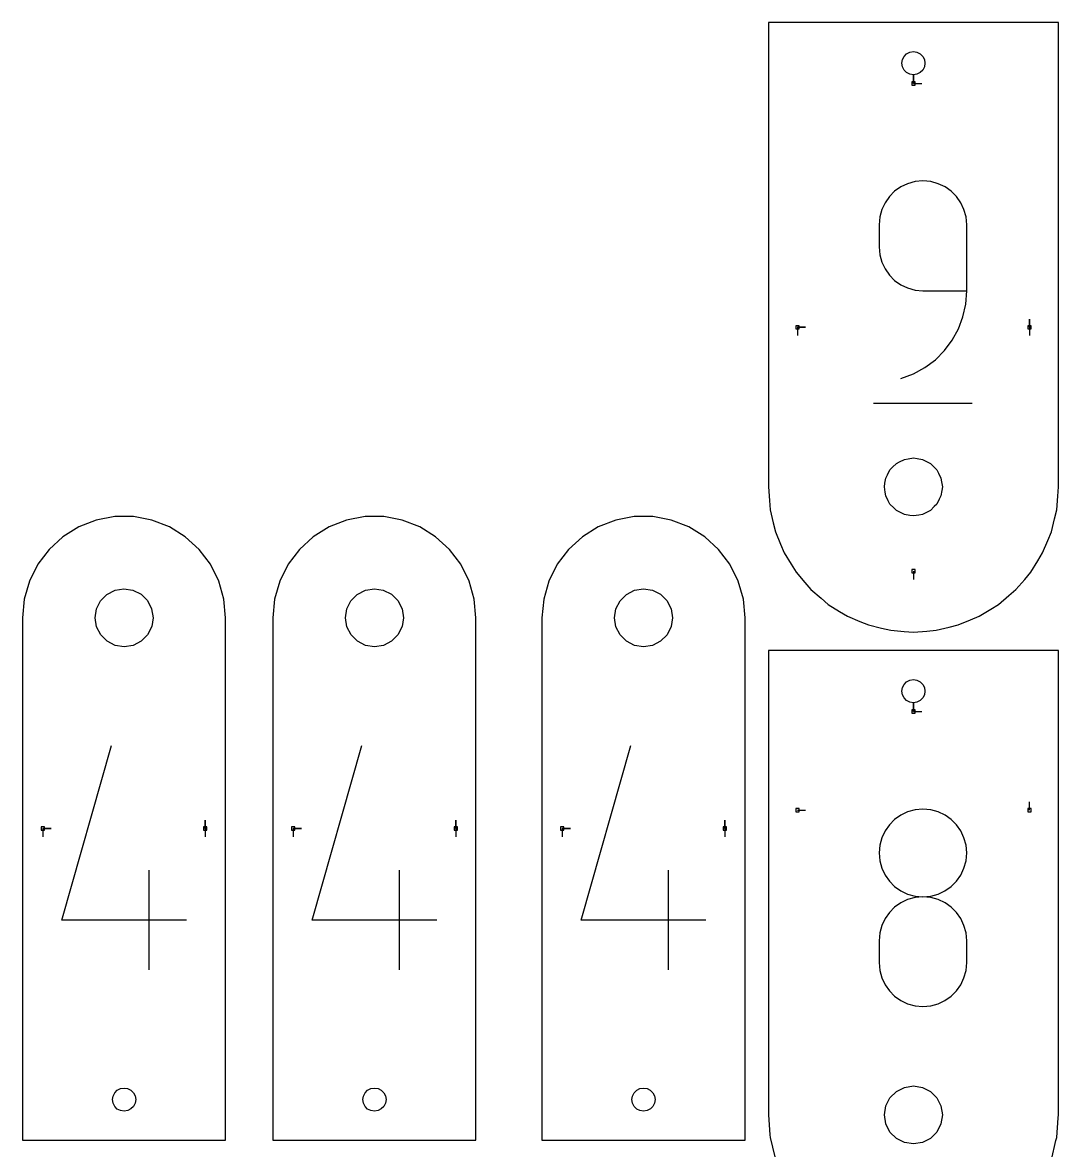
# Model space of a CAD drawing. Extents: x 0 to 800, y 0 to 1000.
# Drawn here: x 390.4 to 569, y 346.6 to 540.9 of the extents above; entities that cross this region are included whole.
import ezdxf

# ---------------------------------------------------------------- set-up
doc = ezdxf.new("R2010")
doc.units = 0
doc.header["$MEASUREMENT"] = 0
for name, color, linetype in [('annotation', 7, 'Continuous'), ('boundary', 7, 'Continuous'), ('hole', 7, 'Continuous')]:
    doc.layers.add(name, color=color, linetype=linetype)

msp = doc.modelspace()

# ---------------------------------------------------------------- linework, layer by layer
at = {"layer": 'annotation', "color": 1}
for p, q in [((543.965114, 530.378968), (543.965114, 531.807718)), ((543.965114, 530.378968), (543.965114, 531.807718)), ((543.965114, 531.807718), (543.965114, 530.378968)), ((543.965114, 530.378968), (545.393864, 530.378968)), ((542.966344, 513.120923), (541.789648, 512.560973)), ((544.243472, 513.472618), (542.966344, 513.120923)), ((545.599502, 513.594614), (544.243472, 513.472618)), ((546.958341, 513.472618), (545.599502, 513.594614)), ((545.599502, 513.594614), (545.599502, 513.594614)), ((548.236962, 513.120923), (546.958341, 513.472618)), ((549.414098, 512.560973), (548.236962, 513.120923)), ((540.734913, 511.814208), (539.823669, 510.902071)), ((541.789648, 512.560973), (540.734913, 511.814208)), ((550.468482, 511.814208), (549.414098, 512.560973)), ((551.378848, 510.902071), (550.468482, 511.814208)), ((539.077445, 509.846004), (538.517773, 508.667449)), ((539.823669, 510.902071), (539.077445, 509.846004)), ((552.12393, 509.846004), (551.378848, 510.902071)), ((552.682461, 508.667449), (552.12393, 509.846004)), ((538.166181, 507.387848), (538.044199, 506.028643)), ((538.517773, 508.667449), (538.166181, 507.387848)), ((553.033175, 507.387848), (552.682461, 508.667449)), ((553.154805, 506.028643), (553.033175, 507.387848)), ((538.044199, 506.028643), (538.044199, 502.245657)), ((553.154805, 494.681819), (553.154805, 506.028643)), ((553.154805, 506.028643), (553.154805, 506.028643)), ((538.044199, 502.245657), (538.044199, 502.245657)), ((538.044199, 502.245657), (538.166181, 500.886525)), ((538.166181, 500.886525), (538.517773, 499.60712)), ((538.517773, 499.60712), (539.077445, 498.428849)), ((539.077445, 498.428849), (539.823669, 497.373118)), ((539.823669, 497.373118), (540.734913, 496.461336)), ((540.734913, 496.461336), (541.789648, 495.714908)), ((541.789648, 495.714908), (542.966344, 495.155241)), ((542.966344, 495.155241), (544.243472, 494.803742)), ((544.243472, 494.803742), (545.599502, 494.681819)), ((545.599502, 494.681819), (553.154805, 494.681819)), ((552.987528, 492.387853), (553.154805, 494.681819)), ((552.499358, 490.182938), (552.987528, 492.387853)), ((551.710789, 488.094804), (552.499358, 490.182938)), ((563.965115, 488.378968), (563.965115, 489.807718)), ((563.965115, 488.378968), (563.965115, 489.807718)), ((563.965115, 489.807718), (563.965115, 488.378968)), ((523.965113, 488.378968), (525.393863, 488.378968)), ((523.965113, 488.378968), (525.393863, 488.378968)), ((525.393863, 488.378968), (523.965113, 488.378968)), ((523.965113, 488.378968), (523.965113, 486.950218)), ((550.642315, 486.15118), (551.710789, 488.094804)), ((563.965115, 488.378968), (563.965115, 486.950218)), ((549.31443, 484.379794), (550.642315, 486.15118)), ((547.747627, 482.808376), (549.31443, 484.379794)), ((545.962401, 481.464653), (547.747627, 482.808376)), ((541.81865, 479.571213), (543.979244, 480.376356)), ((543.979244, 480.376356), (545.962401, 481.464653)), ((541.81865, 479.571213), (541.81865, 479.571213)), ((537.100053, 475.318288), (554.111753, 475.318288)), ((543.965114, 446.378969), (543.965114, 444.950219)), ((543.965114, 422.203969), (543.965114, 423.632719)), ((543.965114, 422.203969), (543.965114, 423.632719)), ((543.965114, 423.632719), (543.965114, 422.203969)), ((543.965114, 422.203969), (545.393864, 422.203969)), ((397.191602, 386.281688), (405.768163, 416.360288)), ((440.339568, 386.281688), (448.916129, 416.360288)), ((486.71355, 386.281688), (495.290111, 416.360288)), ((563.965115, 405.203969), (563.965115, 406.632719)), ((523.965113, 405.203969), (525.393863, 405.203969)), ((541.790833, 404.345158), (540.736168, 403.599476)), ((542.967618, 404.904553), (541.790833, 404.345158)), ((544.245044, 405.256042), (542.967618, 404.904553)), ((545.601636, 405.378009), (544.245044, 405.256042)), ((546.958227, 405.256042), (545.601636, 405.378009)), ((545.601636, 405.378009), (545.601636, 405.378009)), ((548.235654, 404.904553), (546.958227, 405.256042)), ((549.412438, 404.345158), (548.235654, 404.904553)), ((550.467103, 403.599476), (549.412438, 404.345158)), ((421.934134, 402.05786), (421.934134, 403.48661)), ((421.934134, 402.05786), (421.934134, 403.48661)), ((421.934134, 403.48661), (421.934134, 402.05786)), ((465.0821, 402.05786), (465.0821, 403.48661)), ((465.0821, 402.05786), (465.0821, 403.48661)), ((465.0821, 403.48661), (465.0821, 402.05786)), ((511.456082, 402.05786), (511.456082, 403.48661)), ((511.456082, 402.05786), (511.456082, 403.48661)), ((511.456082, 403.48661), (511.456082, 402.05786)), ((539.8251, 402.689125), (539.079105, 401.635721)), ((540.736168, 403.599476), (539.8251, 402.689125)), ((551.378172, 402.689125), (550.467103, 403.599476)), ((552.124167, 401.635721), (551.378172, 402.689125)), ((393.934132, 402.05786), (395.362882, 402.05786)), ((393.934132, 402.05786), (395.362882, 402.05786)), ((395.362882, 402.05786), (393.934132, 402.05786)), ((393.934132, 402.05786), (393.934132, 400.62911)), ((421.934134, 402.05786), (421.934133, 400.62911)), ((437.082098, 402.05786), (438.510848, 402.05786)), ((437.082098, 402.05786), (438.510848, 402.05786)), ((438.510848, 402.05786), (437.082098, 402.05786)), ((437.082098, 402.05786), (437.082098, 400.62911)), ((465.0821, 402.05786), (465.082099, 400.62911)), ((483.45608, 402.05786), (484.88483, 402.05786)), ((483.45608, 402.05786), (484.88483, 402.05786)), ((484.88483, 402.05786), (483.45608, 402.05786)), ((483.45608, 402.05786), (483.45608, 400.62911)), ((511.456082, 402.05786), (511.456081, 400.62911)), ((538.519661, 400.460883), (538.168244, 399.186229)), ((539.079105, 401.635721), (538.519661, 400.460883)), ((552.683611, 400.460883), (552.124167, 401.635721)), ((553.035027, 399.186229), (552.683611, 400.460883)), ((538.168244, 399.186229), (538.046333, 397.833375)), ((553.156939, 397.833375), (553.035027, 399.186229)), ((538.046333, 397.833375), (538.046333, 397.833375)), ((538.046333, 397.833375), (538.168314, 396.474169)), ((538.168314, 396.474169), (538.519906, 395.194568)), ((552.683365, 395.194568), (553.034957, 396.474169)), ((553.034957, 396.474169), (553.156939, 397.833375)), ((553.156939, 397.833375), (553.156939, 397.833375)), ((412.22969, 377.683298), (412.22969, 394.860675)), ((455.377656, 377.683298), (455.377656, 394.860675)), ((501.751638, 377.683298), (501.751638, 394.860675)), ((538.519906, 395.194568), (539.079579, 394.016013)), ((552.123693, 394.016013), (552.683365, 395.194568)), ((539.079579, 394.016013), (539.825802, 392.959946)), ((539.825802, 392.959946), (540.737046, 392.047809)), ((550.466225, 392.047809), (551.377469, 392.959946)), ((551.377469, 392.959946), (552.123693, 394.016013)), ((540.737046, 392.047809), (541.791782, 391.301045)), ((541.791782, 391.301045), (542.968478, 390.741094)), ((542.968478, 390.741094), (544.245606, 390.389399)), ((546.957665, 390.389399), (548.234793, 390.741094)), ((548.234793, 390.741094), (549.41149, 391.301045)), ((549.41149, 391.301045), (550.466225, 392.047809)), ((541.790833, 389.23384), (540.736168, 388.487184)), ((542.967618, 389.793736), (541.790833, 389.23384)), ((544.245044, 390.14541), (542.967618, 389.793736)), ((545.601636, 390.267403), (544.245044, 390.14541)), ((544.245606, 390.389399), (545.601636, 390.267403)), ((545.601636, 390.267403), (546.957665, 390.389399)), ((546.958227, 390.14548), (545.601636, 390.267403)), ((545.601636, 390.267403), (545.601636, 390.267403)), ((545.601636, 390.267403), (545.601636, 390.267403)), ((548.235654, 389.793981), (546.958227, 390.14548)), ((549.412438, 389.234315), (548.235654, 389.793981)), ((550.467103, 388.487886), (549.412438, 389.234315)), ((539.8251, 387.575226), (539.079105, 386.519425)), ((540.736168, 388.487184), (539.8251, 387.575226)), ((551.378172, 387.576104), (550.467103, 388.487886)), ((552.124167, 386.520373), (551.378172, 387.576104)), ((418.666961, 386.281688), (397.191602, 386.281688)), ((461.814927, 386.281688), (440.339568, 386.281688)), ((508.188909, 386.281688), (486.71355, 386.281688)), ((538.519661, 385.341242), (538.168244, 384.062135)), ((539.079105, 386.519425), (538.519661, 385.341242)), ((552.683611, 385.342102), (552.124167, 386.520373)), ((553.035027, 384.062697), (552.683611, 385.342102)), ((538.168244, 384.062135), (538.046333, 382.703565)), ((553.156939, 382.703565), (553.035027, 384.062697)), ((538.046333, 382.703565), (538.046333, 378.939782)), ((553.156939, 378.939782), (553.156939, 382.703565)), ((553.156939, 382.703565), (553.156939, 382.703565)), ((538.046333, 378.939782), (538.046333, 378.939782)), ((538.046333, 378.939782), (538.168314, 377.581309)), ((553.034957, 377.581309), (553.156939, 378.939782)), ((538.168314, 377.581309), (538.519906, 376.303669)), ((552.683365, 376.303669), (553.034957, 377.581309)), ((538.519906, 376.303669), (539.079579, 375.127953)), ((539.079579, 375.127953), (539.825802, 374.075252)), ((551.377469, 374.075252), (552.123693, 375.127953)), ((552.123693, 375.127953), (552.683365, 376.303669)), ((539.825802, 374.075252), (540.737046, 373.166656)), ((540.737046, 373.166656), (541.791782, 372.423257)), ((549.41149, 372.423257), (550.466225, 373.166656)), ((550.466225, 373.166656), (551.377469, 374.075252)), ((541.791782, 372.423257), (542.968478, 371.866146)), ((542.968478, 371.866146), (544.245606, 371.516412)), ((544.245606, 371.516412), (545.601636, 371.395147)), ((545.601636, 371.395147), (546.957665, 371.516412)), ((545.601636, 371.395147), (545.601636, 371.395147)), ((546.957665, 371.516412), (548.234793, 371.866146)), ((548.234793, 371.866146), (549.41149, 372.423257))]:
    msp.add_line(p, q, dxfattribs=at)
at = {"layer": 'boundary', "color": 5}
for p, q in [((523.390114, 540.878967), (518.965113, 540.878967)), ((518.965113, 540.878967), (518.965113, 524.653967)), ((543.890113, 540.878967), (523.390114, 540.878967)), ((564.540115, 540.878967), (543.890113, 540.878967)), ((566.752615, 540.878968), (564.540115, 540.878967)), ((568.965115, 540.878968), (566.752615, 540.878968)), ((568.965115, 524.653967), (568.965115, 540.878968)), ((518.965113, 524.653967), (518.965113, 508.428966)), ((568.965115, 508.428966), (568.965115, 524.653967)), ((518.965113, 508.428966), (518.965113, 475.628968)), ((568.965115, 475.628968), (568.965115, 508.428966)), ((518.965113, 475.628968), (518.965113, 460.878966)), ((568.965115, 460.878966), (568.965115, 475.628968)), ((518.965113, 460.878966), (519.14671, 458.571557)), ((568.83892, 459.275513), (568.965115, 460.878966)), ((519.14671, 458.571557), (519.272905, 456.968104)), ((568.657323, 456.968104), (568.83892, 459.275513)), ((519.272905, 456.968104), (519.813225, 454.717514)), ((568.281846, 455.404135), (568.657323, 456.968104)), ((403.14503, 455.177131), (400.133712, 454.010542)), ((406.319437, 455.77053), (403.14503, 455.177131)), ((409.54883, 455.77053), (406.319437, 455.77053)), ((412.723237, 455.177131), (409.54883, 455.77053)), ((415.734555, 454.010542), (412.723237, 455.177131)), ((446.292996, 455.177131), (443.281678, 454.010542)), ((449.467403, 455.77053), (446.292996, 455.177131)), ((452.696796, 455.77053), (449.467403, 455.77053)), ((455.871203, 455.177131), (452.696796, 455.77053)), ((458.882521, 454.010542), (455.871203, 455.177131)), ((492.666978, 455.177131), (489.65566, 454.010542)), ((495.841385, 455.77053), (492.666978, 455.177131)), ((499.070778, 455.77053), (495.841385, 455.77053)), ((502.245185, 455.177131), (499.070778, 455.77053)), ((505.256503, 454.010542), (502.245185, 455.177131)), ((519.813225, 454.717514), (520.188702, 453.153545)), ((567.741527, 453.153544), (568.281846, 455.404135)), ((400.133712, 454.010542), (397.388027, 452.310485)), ((418.480242, 452.310485), (415.734555, 454.010542)), ((443.281678, 454.010542), (440.535993, 452.310485)), ((461.628208, 452.310485), (458.882521, 454.010542)), ((489.65566, 454.010542), (486.909975, 452.310485)), ((508.00219, 452.310485), (505.256503, 454.010542)), ((520.188702, 453.153545), (521.074439, 451.015184)), ((567.126015, 451.667565), (567.741527, 453.153544)), ((397.388027, 452.310485), (395.001475, 450.134858)), ((420.86679, 450.134858), (418.480242, 452.310485)), ((440.535993, 452.310485), (438.149441, 450.134858)), ((464.014756, 450.134858), (461.628208, 452.310485)), ((486.909975, 452.310485), (484.523423, 450.134858)), ((510.388738, 450.134858), (508.00219, 452.310485)), ((521.074439, 451.015184), (521.689951, 449.529205)), ((566.240278, 449.529205), (567.126015, 451.667565)), ((395.001475, 450.134858), (393.055332, 447.557747)), ((422.812933, 447.557747), (420.86679, 450.134858)), ((438.149441, 450.134858), (436.203298, 447.557747)), ((465.960899, 447.557747), (464.014756, 450.134858)), ((484.523423, 450.134858), (482.57728, 447.557747)), ((512.334881, 447.557747), (510.388738, 450.134858)), ((521.689951, 449.529205), (522.899297, 447.555734)), ((565.399887, 448.15781), (566.240278, 449.529205)), ((393.055332, 447.557747), (391.615867, 444.666911)), ((424.2524, 444.666911), (422.812933, 447.557747)), ((436.203298, 447.557747), (434.763833, 444.666911)), ((467.400366, 444.666911), (465.960899, 447.557747)), ((482.57728, 447.557747), (481.137815, 444.666911)), ((513.774348, 444.666911), (512.334881, 447.557747)), ((522.899297, 447.555734), (523.73969, 446.184339)), ((564.190543, 446.184339), (565.399887, 448.15781)), ((523.73969, 446.184339), (525.242866, 444.424346)), ((561.642785, 443.2013), (563.145962, 444.961293)), ((563.145962, 444.961293), (564.190543, 446.184339)), ((391.615867, 444.666911), (390.732103, 441.560799)), ((425.136164, 441.560799), (424.2524, 444.666911)), ((434.763833, 444.666911), (433.880069, 441.560799)), ((468.28413, 441.560799), (467.400366, 444.666911)), ((481.137815, 444.666911), (480.254051, 441.560799)), ((514.658112, 441.560799), (513.774348, 444.666911)), ((525.242866, 444.424346), (526.287445, 443.201299)), ((526.287445, 443.201299), (528.047437, 441.698122)), ((560.419739, 442.156719), (561.642785, 443.2013)), ((390.732103, 441.560799), (390.434132, 438.345186)), ((425.434134, 438.345186), (425.136164, 441.560799)), ((433.880069, 441.560799), (433.582098, 438.345186)), ((468.5821, 438.345186), (468.28413, 441.560799)), ((480.254051, 441.560799), (479.95608, 438.345186)), ((514.956082, 438.345186), (514.658112, 441.560799)), ((528.047437, 441.698122), (529.270483, 440.653541)), ((558.659745, 440.653541), (560.419739, 442.156719)), ((529.270483, 440.653541), (531.243956, 439.444197)), ((531.243956, 439.444197), (532.615352, 438.603806)), ((555.314878, 438.603806), (557.28835, 439.81315)), ((557.28835, 439.81315), (558.659745, 440.653541)), ((390.434132, 438.345186), (390.434132, 349.245188)), ((425.434134, 349.245188), (425.434134, 438.345186)), ((433.582098, 438.345186), (433.582098, 349.245188)), ((468.5821, 349.245188), (468.5821, 438.345186)), ((479.95608, 438.345186), (479.95608, 349.245188)), ((514.956082, 349.245188), (514.956082, 438.345186)), ((532.615352, 438.603806), (534.753711, 437.718068)), ((534.753711, 437.718068), (536.23969, 437.102556)), ((551.69054, 437.102556), (553.828899, 437.988293)), ((553.828899, 437.988293), (555.314878, 438.603806)), ((536.23969, 437.102556), (538.490282, 436.562238)), ((538.490282, 436.562238), (540.054253, 436.186763)), ((540.054253, 436.186763), (542.361662, 436.005165)), ((542.361662, 436.005165), (543.965115, 435.878969)), ((543.965115, 435.878969), (546.272523, 436.060567)), ((546.272523, 436.060567), (547.875976, 436.186763)), ((547.875976, 436.186763), (550.126569, 436.727081)), ((550.126569, 436.727081), (551.69054, 437.102556)), ((525.490114, 432.703969), (518.965113, 432.703969)), ((518.965113, 432.703969), (518.965113, 408.778968)), ((531.990113, 432.703969), (525.490114, 432.703969)), ((562.440115, 432.703969), (531.990113, 432.703969)), ((565.702615, 432.703969), (562.440115, 432.703969)), ((568.965115, 432.703969), (565.702615, 432.703969)), ((568.965115, 408.778968), (568.965115, 432.703969)), ((518.965113, 408.778968), (518.965113, 384.853968)), ((568.965115, 384.853968), (568.965115, 408.778968)), ((518.965113, 384.853968), (518.965113, 374.45397)), ((568.965115, 374.45397), (568.965115, 384.853968)), ((518.965113, 374.45397), (518.965113, 352.703968)), ((568.965115, 352.703968), (568.965115, 374.45397)), ((518.965113, 352.703968), (519.232892, 349.301517)), ((568.657323, 348.793105), (568.925102, 352.195556)), ((568.925102, 352.195556), (568.965115, 352.703968)), ((390.434132, 349.245188), (390.434132, 348.345189)), ((390.434132, 348.345189), (425.434133, 348.345189)), ((425.434133, 348.345189), (425.434134, 349.245188)), ((433.582098, 349.245188), (433.582098, 348.345189)), ((433.582098, 348.345189), (468.582099, 348.345189)), ((468.582099, 348.345189), (468.5821, 349.245188)), ((479.95608, 349.245188), (479.95608, 348.345189)), ((479.95608, 348.345189), (514.956081, 348.345189)), ((514.956081, 348.345189), (514.956082, 349.245188)), ((519.232892, 349.301517), (519.272905, 348.793105)), ((519.272905, 348.793105), (520.069648, 345.474439)), ((567.741527, 344.978546), (568.538269, 348.297213)), ((568.538269, 348.297213), (568.657323, 348.793105))]:
    msp.add_line(p, q, dxfattribs=at)
at = {"layer": 'hole', "color": 5}
for p, q in [((541.965115, 533.878971), (542.063002, 534.497002)), ((542.063002, 534.497002), (542.34708, 535.054541)), ((542.34708, 535.054541), (542.789544, 535.497004)), ((542.789544, 535.497004), (543.347081, 535.781083)), ((543.347081, 535.781083), (543.965115, 535.87897)), ((543.965115, 535.87897), (544.58315, 535.781083)), ((544.58315, 535.781083), (545.140686, 535.497004)), ((545.140686, 535.497004), (545.58315, 535.054541)), ((545.58315, 535.054541), (545.867227, 534.497002)), ((545.867227, 534.497002), (545.965115, 533.878971)), ((542.063002, 533.260937), (541.965115, 533.878971)), ((542.34708, 532.703398), (542.063002, 533.260937)), ((542.789544, 532.260937), (542.34708, 532.703398)), ((545.58315, 532.703397), (545.140686, 532.260937)), ((545.867227, 533.260937), (545.58315, 532.703397)), ((545.965115, 533.878971), (545.867227, 533.260937)), ((543.347081, 531.976855), (542.789544, 532.260937)), ((543.965115, 531.878972), (543.347081, 531.976855)), ((544.250864, 530.664718), (543.679364, 530.664718)), ((543.679364, 530.664718), (543.679364, 530.093218)), ((544.58315, 531.976855), (543.965115, 531.878972)), ((544.250864, 530.093218), (544.250864, 530.664718)), ((545.140686, 532.260937), (544.58315, 531.976855)), ((543.679364, 530.093218), (544.250864, 530.093218)), ((524.250863, 488.664718), (523.679363, 488.664718)), ((523.679363, 488.664718), (523.679363, 488.093218)), ((523.679363, 488.093218), (524.250863, 488.093218)), ((524.250863, 488.093218), (524.250863, 488.664718)), ((564.250865, 488.664718), (563.679365, 488.664718)), ((563.679365, 488.664718), (563.679365, 488.093218)), ((563.679365, 488.093218), (564.250865, 488.093218)), ((564.250865, 488.093218), (564.250865, 488.664718)), ((540.373555, 464.271419), (541.026189, 464.924053)), ((541.026189, 464.924053), (541.597664, 465.215234)), ((541.597664, 465.215234), (542.42003, 465.634251)), ((542.42003, 465.634251), (543.053515, 465.734584)), ((543.053515, 465.734584), (543.965115, 465.878967)), ((543.965115, 465.878967), (544.5986, 465.778633)), ((544.5986, 465.778633), (545.510201, 465.634251)), ((545.510201, 465.634251), (546.081675, 465.34307)), ((546.081675, 465.34307), (546.904041, 464.924053)), ((546.904041, 464.924053), (547.357566, 464.470527)), ((547.357566, 464.470527), (548.010201, 463.817893)), ((539.065449, 461.512452), (539.209832, 462.424054)), ((539.209832, 462.424054), (539.501014, 462.995528)), ((539.501014, 462.995528), (539.920031, 463.817893)), ((539.920031, 463.817893), (540.373555, 464.271419)), ((548.010201, 463.817893), (548.301382, 463.246419)), ((548.301382, 463.246419), (548.720398, 462.424054)), ((548.720398, 462.424054), (548.820732, 461.790568)), ((538.965115, 460.878966), (539.065449, 461.512452)), ((539.109498, 459.967366), (538.965115, 460.878966)), ((548.820732, 461.790568), (548.965114, 460.878966)), ((548.965114, 460.878966), (548.864781, 460.245482)), ((539.209832, 459.333881), (539.109498, 459.967366)), ((539.628849, 458.511515), (539.209832, 459.333881)), ((548.429217, 458.762407), (548.010201, 457.940041)), ((548.720398, 459.333881), (548.429217, 458.762407)), ((548.864781, 460.245482), (548.720398, 459.333881)), ((539.920031, 457.940041), (539.628849, 458.511515)), ((540.572664, 457.287407), (539.920031, 457.940041)), ((541.026189, 456.833882), (540.572664, 457.287407)), ((541.848555, 456.414866), (541.026189, 456.833882)), ((546.904041, 456.833882), (546.332567, 456.542701)), ((547.556675, 457.486516), (546.904041, 456.833882)), ((548.010201, 457.940041), (547.556675, 457.486516)), ((542.42003, 456.123685), (541.848555, 456.414866)), ((543.33163, 455.979302), (542.42003, 456.123685)), ((543.965115, 455.878969), (543.33163, 455.979302)), ((544.876716, 456.023351), (543.965115, 455.878969)), ((545.510201, 456.123685), (544.876716, 456.023351)), ((546.332567, 456.542701), (545.510201, 456.123685)), ((544.250864, 446.664719), (543.679364, 446.664719)), ((543.679364, 446.664719), (543.679364, 446.093219)), ((543.679364, 446.093219), (544.250864, 446.093219)), ((544.250864, 446.093219), (544.250864, 446.664719)), ((404.984145, 442.379208), (406.37511, 443.093365)), ((406.37511, 443.093365), (407.918682, 443.342739)), ((407.918682, 443.342739), (409.463768, 443.102914)), ((409.463768, 443.102914), (410.859122, 442.397371)), ((448.132111, 442.379208), (449.523076, 443.093365)), ((449.523076, 443.093365), (451.066648, 443.342739)), ((451.066648, 443.342739), (452.611734, 443.102914)), ((452.611734, 443.102914), (454.007088, 442.397371)), ((494.506093, 442.379208), (495.897058, 443.093365)), ((495.897058, 443.093365), (497.44063, 443.342739)), ((497.44063, 443.342739), (498.985716, 443.102914)), ((498.985716, 443.102914), (500.38107, 442.397371)), ((403.176403, 439.874817), (403.881947, 441.270173)), ((403.881947, 441.270173), (404.984145, 442.379208)), ((410.859122, 442.397371), (411.968158, 441.295173)), ((411.968158, 441.295173), (412.682315, 439.904206)), ((446.324369, 439.874817), (447.029913, 441.270173)), ((447.029913, 441.270173), (448.132111, 442.379208)), ((454.007088, 442.397371), (455.116124, 441.295173)), ((455.116124, 441.295173), (455.830281, 439.904206)), ((492.698351, 439.874817), (493.403895, 441.270173)), ((493.403895, 441.270173), (494.506093, 442.379208)), ((500.38107, 442.397371), (501.490106, 441.295173)), ((501.490106, 441.295173), (502.204263, 439.904206)), ((402.936581, 438.329735), (403.176403, 439.874817)), ((412.682315, 439.904206), (412.931687, 438.360636)), ((446.084547, 438.329735), (446.324369, 439.874817)), ((455.830281, 439.904206), (456.079653, 438.360636)), ((492.458529, 438.329735), (492.698351, 439.874817)), ((502.204263, 439.904206), (502.453635, 438.360636)), ((403.185953, 436.786162), (402.936581, 438.329735)), ((412.931687, 438.360636), (412.691865, 436.815552)), ((446.333919, 436.786162), (446.084547, 438.329735)), ((456.079653, 438.360636), (455.839831, 436.815552)), ((492.707901, 436.786162), (492.458529, 438.329735)), ((502.453635, 438.360636), (502.213813, 436.815552)), ((403.900111, 435.395195), (403.185953, 436.786162)), ((405.009145, 434.292997), (403.900111, 435.395195)), ((411.986322, 435.420196), (410.884122, 434.31116)), ((412.691865, 436.815552), (411.986322, 435.420196)), ((447.048077, 435.395195), (446.333919, 436.786162)), ((448.157111, 434.292997), (447.048077, 435.395195)), ((455.134288, 435.420196), (454.032088, 434.31116)), ((455.839831, 436.815552), (455.134288, 435.420196)), ((493.422059, 435.395195), (492.707901, 436.786162)), ((494.531093, 434.292997), (493.422059, 435.395195)), ((501.50827, 435.420196), (500.40607, 434.31116)), ((502.213813, 436.815552), (501.50827, 435.420196)), ((406.404499, 433.587454), (405.009145, 434.292997)), ((407.949584, 433.347632), (406.404499, 433.587454)), ((409.493158, 433.597003), (407.949584, 433.347632)), ((410.884122, 434.31116), (409.493158, 433.597003)), ((449.552465, 433.587454), (448.157111, 434.292997)), ((451.09755, 433.347632), (449.552465, 433.587454)), ((452.641124, 433.597003), (451.09755, 433.347632)), ((454.032088, 434.31116), (452.641124, 433.597003)), ((495.926447, 433.587454), (494.531093, 434.292997)), ((497.471532, 433.347632), (495.926447, 433.587454)), ((499.015106, 433.597003), (497.471532, 433.347632)), ((500.40607, 434.31116), (499.015106, 433.597003)), ((542.789544, 427.322006), (543.347081, 427.606085)), ((543.347081, 427.606085), (543.965115, 427.703971)), ((543.965115, 427.703971), (544.58315, 427.606085)), ((544.58315, 427.606085), (545.140686, 427.322006)), ((541.965115, 425.703972), (542.063002, 426.322003)), ((542.063002, 425.085938), (541.965115, 425.703972)), ((542.063002, 426.322003), (542.34708, 426.879543)), ((542.34708, 426.879543), (542.789544, 427.322006)), ((545.140686, 427.322006), (545.58315, 426.879543)), ((545.58315, 426.879543), (545.867227, 426.322003)), ((545.867227, 426.322003), (545.965115, 425.703972)), ((545.965115, 425.703972), (545.867227, 425.085938)), ((542.34708, 424.528399), (542.063002, 425.085938)), ((542.789544, 424.085939), (542.34708, 424.528399)), ((543.347081, 423.801857), (542.789544, 424.085939)), ((543.965115, 423.703973), (543.347081, 423.801857)), ((544.58315, 423.801857), (543.965115, 423.703973)), ((545.140686, 424.085939), (544.58315, 423.801857)), ((545.58315, 424.528399), (545.140686, 424.085939)), ((545.867227, 425.085938), (545.58315, 424.528399)), ((544.250864, 422.489719), (543.679364, 422.489719)), ((543.679364, 422.489719), (543.679364, 421.918219)), ((543.679364, 421.918219), (544.250864, 421.918219)), ((544.250864, 421.918219), (544.250864, 422.489719)), ((524.250863, 405.489719), (523.679363, 405.489719)), ((523.679363, 405.489719), (523.679363, 404.918219)), ((523.679363, 404.918219), (524.250863, 404.918219)), ((524.250863, 404.918219), (524.250863, 405.489719)), ((564.250865, 405.489719), (563.679365, 405.489719)), ((563.679365, 405.489719), (563.679365, 404.918219)), ((563.679365, 404.918219), (564.250865, 404.918219)), ((564.250865, 404.918219), (564.250865, 405.489719)), ((394.219882, 402.34361), (393.648382, 402.34361)), ((393.648382, 402.34361), (393.648382, 401.77211)), ((394.219882, 401.77211), (394.219882, 402.34361)), ((422.219884, 402.34361), (421.648384, 402.34361)), ((421.648384, 402.34361), (421.648384, 401.77211)), ((422.219884, 401.77211), (422.219884, 402.34361)), ((437.367848, 402.34361), (436.796348, 402.34361)), ((436.796348, 402.34361), (436.796348, 401.77211)), ((437.367848, 401.77211), (437.367848, 402.34361)), ((465.36785, 402.34361), (464.79635, 402.34361)), ((464.79635, 402.34361), (464.79635, 401.77211)), ((465.36785, 401.77211), (465.36785, 402.34361)), ((483.74183, 402.34361), (483.17033, 402.34361)), ((483.17033, 402.34361), (483.17033, 401.77211)), ((483.74183, 401.77211), (483.74183, 402.34361)), ((511.741832, 402.34361), (511.170332, 402.34361)), ((511.170332, 402.34361), (511.170332, 401.77211)), ((511.741832, 401.77211), (511.741832, 402.34361)), ((393.648382, 401.77211), (394.219882, 401.77211)), ((421.648384, 401.77211), (422.219884, 401.77211)), ((436.796348, 401.77211), (437.367848, 401.77211)), ((464.79635, 401.77211), (465.36785, 401.77211)), ((483.17033, 401.77211), (483.74183, 401.77211)), ((511.170332, 401.77211), (511.741832, 401.77211)), ((542.42003, 357.459252), (543.965115, 357.703968)), ((543.965115, 357.703968), (545.510201, 357.459252)), ((405.935112, 355.339005), (406.031041, 355.957039)), ((406.031041, 355.957039), (406.313259, 356.515178)), ((406.313259, 356.515178), (406.754137, 356.958792)), ((406.754137, 356.958792), (407.310524, 357.244461)), ((407.310524, 357.244461), (407.927952, 357.344206)), ((407.927952, 357.344206), (408.545988, 357.24828)), ((408.545988, 357.24828), (409.10413, 356.966057)), ((409.10413, 356.966057), (409.547743, 356.525178)), ((409.547743, 356.525178), (409.833406, 355.968795)), ((409.833406, 355.968795), (409.933155, 355.351366)), ((449.083078, 355.339005), (449.179007, 355.957039)), ((449.179007, 355.957039), (449.461225, 356.515178)), ((449.461225, 356.515178), (449.902103, 356.958792)), ((449.902103, 356.958792), (450.45849, 357.244461)), ((450.45849, 357.244461), (451.075918, 357.344206)), ((451.075918, 357.344206), (451.693954, 357.24828)), ((451.693954, 357.24828), (452.252096, 356.966057)), ((452.252096, 356.966057), (452.695709, 356.525178)), ((452.695709, 356.525178), (452.981372, 355.968795)), ((452.981372, 355.968795), (453.081121, 355.351366)), ((495.45706, 355.339005), (495.552989, 355.957039)), ((495.552989, 355.957039), (495.835207, 356.515178)), ((495.835207, 356.515178), (496.276085, 356.958792)), ((496.276085, 356.958792), (496.832472, 357.244461)), ((496.832472, 357.244461), (497.4499, 357.344206)), ((497.4499, 357.344206), (498.067936, 357.24828)), ((498.067936, 357.24828), (498.626078, 356.966057)), ((498.626078, 356.966057), (499.069691, 356.525178)), ((499.069691, 356.525178), (499.355354, 355.968795)), ((499.355354, 355.968795), (499.455103, 355.351366)), ((539.209832, 354.249056), (539.920031, 355.642895)), ((539.920031, 355.642895), (541.026189, 356.749055)), ((541.026189, 356.749055), (542.42003, 357.459252)), ((545.510201, 357.459252), (546.904041, 356.749055)), ((546.904041, 356.749055), (548.010201, 355.642895)), ((548.010201, 355.642895), (548.720398, 354.249056)), ((406.034861, 354.721576), (405.935112, 355.339005)), ((406.320524, 354.165194), (406.034861, 354.721576)), ((406.758561, 353.727155), (406.320524, 354.165194)), ((406.764137, 353.724315), (406.758561, 353.727155)), ((407.322279, 353.442091), (406.764137, 353.724315)), ((409.11413, 353.73158), (408.557743, 353.445911)), ((409.555008, 354.175194), (409.11413, 353.73158)), ((409.837226, 354.733332), (409.555008, 354.175194)), ((409.933155, 355.351366), (409.837226, 354.733332)), ((449.182827, 354.721576), (449.083078, 355.339005)), ((449.46849, 354.165194), (449.182827, 354.721576)), ((449.906527, 353.727155), (449.46849, 354.165194)), ((449.912103, 353.724315), (449.906527, 353.727155)), ((450.470245, 353.442091), (449.912103, 353.724315)), ((452.262096, 353.73158), (451.705709, 353.445911)), ((452.702974, 354.175194), (452.262096, 353.73158)), ((452.985192, 354.733332), (452.702974, 354.175194)), ((453.081121, 355.351366), (452.985192, 354.733332)), ((495.556809, 354.721576), (495.45706, 355.339005)), ((495.842472, 354.165194), (495.556809, 354.721576)), ((496.280509, 353.727155), (495.842472, 354.165194)), ((496.286085, 353.724315), (496.280509, 353.727155)), ((496.844227, 353.442091), (496.286085, 353.724315)), ((498.636078, 353.73158), (498.079691, 353.445911)), ((499.076956, 354.175194), (498.636078, 353.73158)), ((499.359174, 354.733332), (499.076956, 354.175194)), ((499.455103, 355.351366), (499.359174, 354.733332)), ((538.965115, 352.703968), (539.209832, 354.249056)), ((548.720398, 354.249056), (548.965114, 352.703968)), ((407.940313, 353.346166), (407.322279, 353.442091)), ((408.557743, 353.445911), (407.940313, 353.346166)), ((451.088279, 353.346166), (450.470245, 353.442091)), ((451.705709, 353.445911), (451.088279, 353.346166)), ((497.462261, 353.346166), (496.844227, 353.442091)), ((498.079691, 353.445911), (497.462261, 353.346166)), ((539.209832, 351.158883), (538.965115, 352.703968)), ((548.965114, 352.703968), (548.720398, 351.158883)), ((539.920031, 349.765042), (539.209832, 351.158883)), ((541.026189, 348.658884), (539.920031, 349.765042)), ((548.010201, 349.765042), (546.904041, 348.658884)), ((548.720398, 351.158883), (548.010201, 349.765042)), ((542.42003, 347.948686), (541.026189, 348.658884)), ((543.965115, 347.70397), (542.42003, 347.948686)), ((545.510201, 347.948686), (543.965115, 347.70397)), ((546.904041, 348.658884), (545.510201, 347.948686))]:
    msp.add_line(p, q, dxfattribs=at)

doc.saveas('drawing.dxf')
